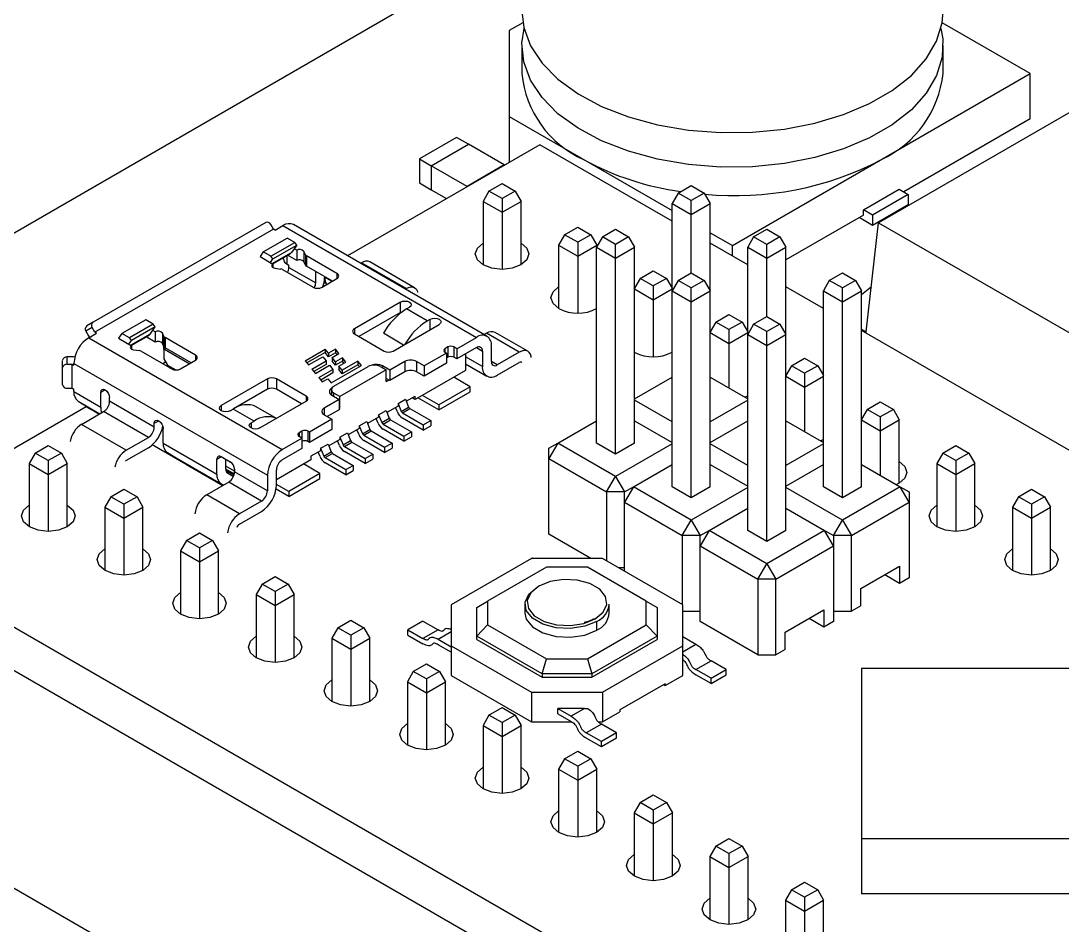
# Model space of a CAD drawing. Header units: millimetres. Extents: x -28 to 252, y 0 to 206.
# Drawn here: x 69.97 to 94.7, y 163.96 to 185.43 of the extents above; entities that cross this region are included whole.
import ezdxf

# ---------------------------------------------------------------- set-up
doc = ezdxf.new("R2010")
doc.units = ezdxf.units.MM

msp = doc.modelspace()

# ---------------------------------------------------------------- linework, layer by layer
at = {"color": 7, "linetype": 'Continuous', "lineweight": 25}
for p, q in [((81.869, 187.354), (58.457, 173.839)), ((81.891, 185.385), (81.566, 185.197)), ((93.94, 184.177), (91.847, 185.385)), ((81.566, 185.197), (81.566, 182.085)), ((81.869, 184.84), (81.869, 184.177)), ((97.523, 184.784), (90.339, 180.637)), ((91.869, 184.177), (91.869, 184.84)), ((86.869, 180.095), (93.94, 184.177)), ((93.94, 183.105), (93.94, 184.177)), ((81.566, 183.156), (85.435, 180.923)), ((93.94, 183.105), (90.935, 181.37)), ((80.318, 182.662), (79.434, 182.152)), ((80.6, 182.499), (80.318, 182.662)), ((82.295, 182.487), (77.729, 179.851)), ((79.717, 181.989), (80.6, 182.499)), ((79.717, 181.988), (80.6, 182.498)), ((80.6, 182.499), (80.6, 182.498)), ((81.448, 182.008), (80.6, 182.498)), ((85.435, 180.674), (82.295, 182.487)), ((79.434, 182.152), (79.717, 181.989)), ((79.434, 182.152), (79.434, 181.581)), ((81.449, 182.009), (80.565, 181.499)), ((81.459, 182.004), (81.449, 182.009)), ((81.582, 182.075), (81.566, 182.085)), ((79.717, 181.989), (79.717, 181.417)), ((79.717, 181.988), (79.717, 181.418)), ((80.565, 181.499), (79.717, 181.988)), ((79.434, 181.581), (79.717, 181.417)), ((81.086, 181.389), (81.397, 181.568)), ((81.397, 181.568), (81.708, 181.389)), ((85.576, 181.34), (85.887, 181.52)), ((85.887, 181.52), (86.198, 181.34)), ((79.717, 181.418), (80.08, 181.208)), ((79.717, 181.417), (79.717, 181.418)), ((80.565, 181.499), (80.565, 181.488)), ((80.565, 181.499), (80.575, 181.493)), ((81.086, 181.389), (80.945, 181.144)), ((81.397, 181.209), (81.086, 181.389)), ((81.708, 181.389), (81.397, 181.209)), ((81.708, 181.389), (81.85, 181.144)), ((85.576, 181.34), (85.435, 181.095)), ((85.887, 181.16), (85.576, 181.34)), ((86.198, 181.34), (85.887, 181.16)), ((86.198, 181.34), (86.34, 181.095)), ((89.98, 180.942), (90.829, 181.432)), ((91.041, 181.309), (90.192, 180.819)), ((90.829, 181.432), (91.041, 181.309)), ((91.041, 181.309), (91.041, 181.064)), ((80.945, 181.144), (81.397, 180.883)), ((80.945, 181.144), (80.945, 179.637)), ((81.397, 181.209), (81.397, 179.528)), ((81.397, 180.883), (81.85, 181.144)), ((81.85, 179.637), (81.85, 181.144)), ((85.435, 181.095), (85.887, 180.834)), ((85.435, 174.367), (85.435, 181.095)), ((85.887, 179.446), (85.887, 181.16)), ((85.887, 180.834), (86.34, 181.095)), ((86.34, 174.367), (86.34, 181.095)), ((91.041, 181.064), (90.192, 180.574)), ((89.98, 180.819), (88.136, 179.755)), ((89.98, 180.819), (89.98, 180.942)), ((90.192, 180.819), (89.98, 180.942)), ((90.192, 180.819), (90.192, 180.574)), ((75.784, 180.641), (71.683, 178.273)), ((75.968, 180.486), (75.905, 180.595)), ((76.009, 180.462), (76.193, 180.568)), ((76.193, 180.568), (80.789, 177.915)), ((81.039, 177.94), (76.443, 180.593)), ((82.882, 180.352), (83.193, 180.532)), ((83.193, 180.532), (83.504, 180.352)), ((90.192, 180.574), (89.874, 180.758)), ((90.046, 178.048), (90.339, 180.637)), ((90.339, 180.637), (96.02, 177.357)), ((75.968, 180.486), (71.726, 178.037)), ((76.009, 180.462), (75.968, 180.486)), ((82.882, 180.352), (82.741, 180.107)), ((83.193, 180.172), (82.882, 180.352)), ((83.504, 180.352), (83.193, 180.172)), ((83.504, 180.352), (83.646, 180.107)), ((83.78, 180.303), (83.639, 180.058)), ((83.78, 180.303), (84.091, 180.483)), ((84.091, 180.123), (83.78, 180.303)), ((84.091, 180.483), (84.402, 180.303)), ((84.402, 180.303), (84.091, 180.123)), ((84.402, 180.303), (84.544, 180.058)), ((86.34, 180.4), (86.869, 180.095)), ((87.372, 180.303), (87.231, 180.058)), ((87.372, 180.303), (87.683, 180.483)), ((87.683, 180.123), (87.372, 180.303)), ((87.683, 180.483), (87.995, 180.303)), ((87.995, 180.303), (87.683, 180.123)), ((87.995, 180.303), (88.136, 180.058)), ((75.727, 179.943), (76.293, 180.27)), ((75.907, 179.839), (76.473, 180.166)), ((75.956, 179.778), (76.522, 180.105)), ((76.473, 180.166), (76.293, 180.27)), ((76.522, 180.105), (76.399, 179.931)), ((76.522, 180.105), (76.473, 180.166)), ((82.741, 180.107), (83.193, 179.846)), ((82.741, 180.107), (82.741, 178.601)), ((83.193, 180.172), (83.193, 178.491)), ((83.193, 179.846), (83.646, 180.107)), ((83.639, 180.058), (84.091, 179.797)), ((83.639, 175.404), (83.639, 180.058)), ((83.646, 180.07), (83.646, 180.107)), ((84.091, 175.143), (84.091, 180.123)), ((84.091, 179.797), (84.544, 180.058)), ((84.544, 175.404), (84.544, 180.058)), ((87.231, 179.637), (86.34, 180.152)), ((86.869, 179.846), (86.869, 180.095)), ((87.231, 180.058), (87.683, 179.797)), ((87.231, 173.33), (87.231, 180.058)), ((87.683, 178.409), (87.683, 180.123)), ((87.683, 179.797), (88.136, 180.058)), ((88.136, 173.33), (88.136, 180.058)), ((75.727, 179.943), (75.65, 179.833)), ((75.65, 179.833), (75.956, 179.656)), ((75.907, 179.839), (75.727, 179.943)), ((75.956, 179.778), (75.907, 179.839)), ((75.94, 179.665), (76.399, 179.931)), ((75.95, 179.66), (76.366, 179.899)), ((76.206, 179.775), (76.206, 179.807)), ((76.293, 179.653), (76.293, 179.858)), ((76.522, 179.738), (76.303, 179.864)), ((76.522, 179.983), (76.46, 180.018)), ((76.522, 179.983), (76.522, 179.738)), ((76.727, 179.875), (76.689, 179.957)), ((76.689, 179.957), (76.689, 179.712)), ((76.727, 179.875), (76.727, 179.63)), ((77.476, 179.431), (76.753, 179.849)), ((76.753, 179.849), (76.753, 179.604)), ((75.895, 179.691), (75.956, 179.778)), ((75.956, 179.656), (75.956, 179.574)), ((76.001, 179.559), (76.142, 179.537)), ((76.293, 179.653), (76.334, 179.629)), ((76.334, 179.573), (76.334, 179.629)), ((76.334, 179.573), (76.971, 179.206)), ((76.727, 179.63), (76.689, 179.712)), ((77.37, 179.248), (76.753, 179.604)), ((78.037, 179.673), (78.06, 179.686)), ((79.12, 179.074), (78.06, 179.686)), ((79.32, 179.094), (78.26, 179.706)), ((76.187, 179.523), (76.911, 179.105)), ((76.971, 179.206), (76.971, 179.478)), ((77.123, 179.105), (77.476, 179.309)), ((77.183, 179.356), (77.183, 179.328)), ((77.36, 179.242), (77.183, 179.344)), ((77.476, 179.431), (77.476, 179.309)), ((84.678, 179.315), (84.544, 179.082)), ((84.678, 179.315), (84.989, 179.495)), ((84.989, 179.136), (84.678, 179.315)), ((84.989, 179.495), (85.3, 179.315)), ((85.3, 179.315), (84.989, 179.136)), ((85.3, 179.315), (85.435, 179.082)), ((85.576, 179.266), (85.887, 179.446)), ((85.887, 179.446), (86.198, 179.266)), ((89.168, 179.266), (89.479, 179.446)), ((89.479, 179.446), (89.791, 179.266)), ((77.172, 179.223), (77.211, 179.201)), ((79.097, 179.061), (79.12, 179.074)), ((84.544, 179.066), (84.989, 178.809)), ((84.989, 179.136), (84.989, 177.454)), ((84.989, 178.809), (85.435, 179.066)), ((85.576, 179.266), (85.435, 179.021)), ((85.887, 179.087), (85.576, 179.266)), ((86.198, 179.266), (85.887, 179.087)), ((85.887, 174.106), (85.887, 179.087)), ((86.198, 179.266), (86.34, 179.021)), ((89.027, 178.601), (88.136, 179.115)), ((89.168, 179.266), (89.027, 179.021)), ((89.479, 179.087), (89.168, 179.266)), ((89.791, 179.266), (89.479, 179.087)), ((89.479, 174.106), (89.479, 179.087)), ((89.791, 179.266), (89.932, 179.021)), ((90.167, 179.118), (89.932, 178.924)), ((85.435, 179.021), (85.887, 178.76)), ((85.887, 178.76), (86.34, 179.021)), ((89.027, 179.021), (89.479, 178.76)), ((89.027, 174.367), (89.027, 179.021)), ((89.479, 178.76), (89.932, 179.021)), ((89.932, 174.367), (89.932, 179.021)), ((78.986, 178.752), (77.89, 178.119)), ((78.986, 178.507), (78.986, 178.752)), ((79.127, 178.588), (79.198, 178.629)), ((79.622, 178.303), (79.127, 178.588)), ((72.934, 178.331), (72.369, 178.004)), ((73.114, 178.227), (72.934, 178.331)), ((78.986, 178.507), (77.996, 177.935)), ((79.028, 178.524), (78.986, 178.507)), ((79.622, 178.303), (79.693, 178.344)), ((79.693, 178.099), (79.693, 178.344)), ((86.474, 178.278), (86.785, 178.458)), ((86.785, 178.458), (87.097, 178.278)), ((87.372, 178.229), (87.683, 178.409)), ((87.683, 178.409), (87.995, 178.229)), ((71.662, 178.146), (71.512, 178.059)), ((71.512, 178.059), (71.576, 177.95)), ((71.683, 178.273), (71.533, 178.187)), ((71.726, 178.037), (71.662, 178.146)), ((73.114, 178.227), (72.548, 177.9)), ((73.163, 178.166), (72.597, 177.839)), ((73.041, 177.992), (73.163, 178.166)), ((73.163, 178.044), (73.102, 178.079)), ((73.163, 178.166), (73.114, 178.227)), ((77.89, 178.119), (77.89, 177.997)), ((78.809, 177.588), (79.905, 178.221)), ((86.474, 178.278), (86.34, 178.046)), ((86.785, 178.099), (86.474, 178.278)), ((87.097, 178.278), (86.785, 178.099)), ((86.785, 178.099), (86.785, 176.714)), ((87.097, 178.278), (87.231, 178.046)), ((87.372, 178.229), (87.231, 177.984)), ((87.683, 178.05), (87.372, 178.229)), ((87.995, 178.229), (87.683, 178.05)), ((87.995, 178.229), (88.136, 177.984)), ((89.932, 178.113), (90.046, 178.048)), ((120.012, 160.713), (89.932, 178.078)), ((71.583, 177.907), (71.766, 178.013)), ((71.583, 177.907), (76.179, 175.253)), ((71.766, 178.013), (71.726, 178.037)), ((72.369, 178.004), (72.291, 177.894)), ((72.291, 177.894), (72.597, 177.717)), ((72.548, 177.9), (72.369, 178.004)), ((72.536, 177.752), (72.597, 177.839)), ((72.597, 177.839), (72.548, 177.9)), ((73.041, 177.992), (72.581, 177.726)), ((72.591, 177.721), (73.007, 177.96)), ((73.163, 177.799), (72.945, 177.925)), ((73.163, 178.044), (73.163, 177.799)), ((73.368, 177.936), (73.33, 178.018)), ((73.33, 178.018), (73.33, 177.773)), ((73.368, 177.936), (73.368, 177.691)), ((74.118, 177.492), (73.394, 177.91)), ((73.394, 177.91), (73.394, 177.665)), ((77.89, 177.997), (78.597, 177.588)), ((79.06, 177.733), (78.579, 178.011)), ((80.322, 177.646), (80.789, 177.915)), ((81.03, 178.013), (80.971, 177.979)), ((81.807, 177.564), (81.03, 178.013)), ((82.007, 177.584), (81.23, 178.033)), ((86.34, 178.029), (86.785, 177.772)), ((86.785, 177.772), (87.231, 178.029)), ((87.231, 177.984), (87.683, 177.723)), ((87.683, 173.069), (87.683, 178.05)), ((87.683, 177.723), (88.136, 177.984)), ((90.046, 178.012), (90.046, 178.048)), ((72.597, 177.717), (72.597, 177.635)), ((72.642, 177.62), (72.784, 177.599)), ((72.828, 177.584), (73.552, 177.166)), ((73.368, 177.691), (73.33, 177.773)), ((73.365, 177.631), (73.365, 177.405)), ((73.969, 177.284), (73.379, 177.625)), ((74.011, 177.309), (73.394, 177.665)), ((76.719, 177.361), (77.196, 177.637)), ((77.277, 177.536), (77.196, 177.637)), ((77.196, 177.637), (77.196, 177.555)), ((77.442, 177.631), (77.277, 177.536)), ((77.523, 177.53), (77.442, 177.631)), ((77.442, 177.631), (77.442, 177.549)), ((80.11, 177.686), (80.04, 177.646)), ((80.04, 177.646), (80.04, 177.564)), ((80.04, 177.564), (80.075, 177.543)), ((80.11, 177.686), (80.11, 177.441)), ((80.322, 177.646), (80.252, 177.686)), ((80.252, 177.686), (80.252, 177.441)), ((80.789, 177.67), (80.322, 177.401)), ((80.322, 177.646), (80.322, 177.401)), ((80.789, 177.67), (80.931, 177.588)), ((80.931, 177.588), (80.931, 177.221)), ((81.143, 177.343), (81.143, 177.711)), ((81.807, 177.564), (81.284, 177.262)), ((70.962, 176.787), (70.962, 177.369)), ((71.062, 177.45), (71.062, 177.277)), ((71.188, 177.45), (71.062, 177.45)), ((73.408, 177.329), (73.339, 177.289)), ((73.365, 177.405), (73.449, 177.258)), ((73.764, 177.166), (74.118, 177.37)), ((74.118, 177.492), (74.118, 177.37)), ((76.719, 177.361), (76.8, 177.26)), ((77.196, 177.555), (76.764, 177.306)), ((76.8, 177.26), (77.138, 177.455)), ((76.882, 177.159), (77.219, 177.354)), ((77.138, 177.455), (77.219, 177.354)), ((77.277, 177.454), (77.196, 177.555)), ((77.219, 177.354), (77.219, 177.273)), ((77.442, 177.549), (77.277, 177.454)), ((77.277, 177.536), (77.277, 177.454)), ((77.359, 177.435), (77.523, 177.53)), ((77.44, 177.334), (77.359, 177.435)), ((77.359, 177.435), (77.359, 177.353)), ((77.44, 177.252), (77.359, 177.353)), ((77.605, 177.429), (77.44, 177.334)), ((77.605, 177.347), (77.44, 177.252)), ((77.44, 177.334), (77.44, 177.252)), ((77.478, 177.504), (77.442, 177.549)), ((77.523, 177.234), (77.686, 177.328)), ((77.974, 177.347), (77.603, 177.133)), ((77.686, 177.328), (77.605, 177.429)), ((77.605, 177.429), (77.605, 177.347)), ((77.641, 177.302), (77.605, 177.347)), ((78.056, 177.246), (77.974, 177.347)), ((77.974, 177.347), (77.974, 177.265)), ((79.085, 177.339), (78.731, 177.135)), ((79.085, 177.339), (79.085, 177.094)), ((79.545, 177.237), (79.368, 177.339)), ((79.368, 177.339), (79.368, 177.094)), ((80.075, 177.543), (79.545, 177.237)), ((80.075, 177.543), (80.075, 177.299)), ((80.11, 177.441), (80.075, 177.421)), ((80.322, 177.401), (80.252, 177.441)), ((80.527, 177.519), (80.527, 177.127)), ((80.931, 177.221), (80.527, 177.454)), ((81.284, 177.262), (81.143, 177.343)), ((81.284, 177.017), (81.807, 177.319)), ((88.27, 177.241), (88.581, 177.421)), ((88.581, 177.421), (88.893, 177.241)), ((71.062, 177.277), (71.188, 177.277)), ((71.188, 176.706), (71.188, 177.277)), ((71.188, 177.277), (71.229, 177.254)), ((71.229, 177.294), (75.825, 174.641)), ((71.229, 177.254), (71.229, 177.294)), ((73.452, 177.253), (73.426, 177.238)), ((73.449, 177.258), (73.652, 177.141)), ((76.882, 177.159), (76.963, 177.059)), ((77.219, 177.273), (76.927, 177.104)), ((76.963, 177.059), (77.301, 177.254)), ((77.045, 176.958), (77.382, 177.153)), ((77.382, 177.071), (77.09, 176.902)), ((77.301, 177.254), (77.382, 177.153)), ((77.338, 176.831), (78.056, 177.246)), ((77.382, 177.153), (77.382, 177.071)), ((77.406, 176.754), (78.219, 177.223)), ((77.603, 177.133), (77.523, 177.234)), ((77.523, 177.234), (77.523, 177.152)), ((77.603, 177.051), (77.523, 177.152)), ((78.643, 177.141), (77.547, 176.509)), ((77.974, 177.265), (77.603, 177.051)), ((77.603, 177.133), (77.603, 177.051)), ((78.011, 177.22), (77.974, 177.265)), ((78.502, 177.223), (78.643, 177.141)), ((78.731, 177.135), (78.555, 177.237)), ((78.555, 177.237), (78.555, 177.192)), ((78.643, 176.864), (78.643, 177.141)), ((78.731, 177.135), (78.731, 176.89)), ((79.085, 177.094), (78.731, 176.89)), ((80.527, 177.127), (79.332, 176.437)), ((79.545, 176.992), (79.368, 177.094)), ((80.075, 177.299), (79.545, 176.992)), ((79.545, 177.237), (79.545, 176.992)), ((80.527, 177.284), (81.034, 176.992)), ((88.27, 177.241), (88.136, 177.009)), ((88.581, 177.062), (88.27, 177.241)), ((88.893, 177.241), (88.581, 177.062)), ((88.893, 177.241), (89.027, 177.009)), ((75.825, 176.927), (74.729, 176.294)), ((75.825, 176.927), (75.825, 176.682)), ((76.744, 176.519), (76.037, 176.927)), ((76.037, 176.927), (76.037, 176.682)), ((77.045, 176.958), (77.126, 176.857)), ((77.126, 176.857), (77.257, 176.932)), ((77.257, 176.932), (77.338, 176.831)), ((78.731, 176.89), (78.643, 176.941)), ((78.643, 176.864), (78.71, 176.903)), ((80.637, 176.741), (80.248, 176.966)), ((84.544, 176.457), (85.435, 176.971)), ((86.34, 176.971), (87.231, 176.457)), ((88.136, 176.992), (88.581, 176.735)), ((88.581, 177.062), (88.581, 175.677)), ((88.581, 176.735), (89.027, 176.992)), ((71.062, 176.706), (71.188, 176.706)), ((71.188, 176.706), (71.229, 176.682)), ((71.229, 176.626), (71.229, 176.682)), ((71.229, 176.626), (71.865, 176.258)), ((71.972, 176.67), (71.865, 176.609)), ((71.865, 176.258), (71.865, 176.609)), ((75.825, 176.682), (75.019, 176.217)), ((76.638, 176.335), (76.037, 176.682)), ((77.347, 176.672), (77.347, 176.547)), ((77.358, 176.71), (77.353, 176.707)), ((77.353, 176.707), (77.353, 176.699)), ((77.547, 176.509), (77.406, 176.59)), ((77.406, 176.513), (77.406, 176.59)), ((80.637, 176.741), (79.895, 176.313)), ((79.895, 176.19), (80.637, 176.619)), ((80.637, 176.619), (80.637, 176.741)), ((71.329, 176.399), (71.782, 176.121)), ((71.329, 176.399), (71.847, 176.1)), ((72.078, 176.396), (72.078, 176.486)), ((73.138, 175.784), (72.078, 176.396)), ((75.648, 175.764), (76.744, 176.396)), ((76.744, 176.519), (76.744, 176.396)), ((77.529, 176.441), (77.176, 176.237)), ((77.353, 176.543), (77.529, 176.441)), ((77.529, 176.441), (77.529, 176.196)), ((77.547, 176.231), (77.547, 176.509)), ((78.926, 176.342), (79.103, 176.444)), ((78.926, 176.342), (78.926, 176.284)), ((78.926, 176.342), (79.002, 176.157)), ((79.103, 176.444), (79.179, 176.259)), ((79.122, 176.397), (79.332, 176.519)), ((79.332, 176.437), (79.262, 176.478)), ((79.332, 176.437), (79.332, 176.519)), ((79.895, 176.19), (79.4, 176.476)), ((79.895, 176.313), (79.506, 176.537)), ((85.435, 175.91), (84.544, 176.424)), ((87.231, 176.424), (86.34, 175.91)), ((87.231, 176.523), (87.17, 176.492)), ((90.066, 176.205), (90.377, 176.384)), ((90.377, 176.384), (90.689, 176.205)), ((71.519, 176.266), (66.131, 173.155)), ((71.413, 175.849), (71.936, 176.151)), ((71.827, 176.088), (71.519, 176.266)), ((71.782, 176.121), (71.833, 176.092)), ((72.997, 175.539), (71.936, 176.151)), ((74.729, 176.294), (74.729, 176.172)), ((74.941, 176.172), (75.012, 176.213)), ((75.507, 175.927), (75.012, 176.213)), ((76.041, 175.991), (75.561, 176.268)), ((77.176, 176.237), (77.176, 176.074)), ((77.529, 176.196), (77.247, 176.033)), ((77.547, 176.231), (77.529, 176.241)), ((77.529, 176.221), (77.547, 176.231)), ((78.466, 176.076), (78.643, 176.178)), ((78.466, 176.076), (78.466, 176.019)), ((78.466, 176.076), (78.542, 175.892)), ((78.643, 176.178), (78.719, 175.994)), ((78.926, 176.284), (78.662, 176.132)), ((78.912, 176.144), (78.868, 176.251)), ((79.002, 176.157), (79.179, 176.259)), ((79.032, 176.121), (79.209, 176.223)), ((79.032, 176.121), (79.527, 175.835)), ((79.209, 176.223), (79.704, 175.937)), ((79.895, 176.313), (79.895, 176.19)), ((90.066, 176.205), (89.932, 175.972)), ((90.377, 176.025), (90.066, 176.205)), ((90.689, 176.205), (90.377, 176.025)), ((90.689, 176.205), (90.83, 175.96)), ((72.474, 175.237), (71.413, 175.849)), ((73.138, 175.874), (73.244, 175.935)), ((73.138, 175.784), (73.138, 175.874)), ((75.436, 175.886), (75.507, 175.927)), ((75.436, 175.886), (75.436, 175.764)), ((77.353, 175.972), (76.822, 175.666)), ((77.176, 176.074), (77.353, 175.972)), ((77.353, 175.972), (77.353, 175.727)), ((78.007, 175.811), (78.183, 175.913)), ((78.183, 175.913), (78.26, 175.729)), ((78.466, 176.019), (78.203, 175.867)), ((78.452, 175.879), (78.409, 175.985)), ((78.542, 175.892), (78.719, 175.994)), ((78.572, 175.855), (78.749, 175.957)), ((78.572, 175.855), (79.067, 175.57)), ((78.749, 175.957), (79.244, 175.672)), ((79.527, 175.712), (79.032, 175.998)), ((79.527, 175.835), (79.704, 175.937)), ((79.527, 175.835), (79.527, 175.712)), ((79.704, 175.937), (79.704, 175.815)), ((82.72, 175.404), (83.639, 175.934)), ((84.544, 175.934), (85.435, 175.42)), ((86.34, 175.42), (87.231, 175.934)), ((88.136, 175.934), (89.027, 175.42)), ((89.932, 175.956), (90.377, 175.698)), ((90.377, 176.025), (90.377, 174.64)), ((90.377, 175.698), (90.83, 175.96)), ((90.83, 174.453), (90.83, 175.96)), ((73.35, 175.401), (73.35, 175.751)), ((76.645, 175.686), (76.575, 175.645)), ((76.575, 175.645), (76.575, 175.564)), ((76.645, 175.686), (76.645, 175.278)), ((76.822, 175.666), (76.787, 175.686)), ((76.787, 175.686), (76.787, 175.441)), ((77.353, 175.727), (76.822, 175.421)), ((76.822, 175.666), (76.822, 175.421)), ((77.547, 175.546), (77.724, 175.648)), ((77.724, 175.648), (77.8, 175.463)), ((78.007, 175.753), (77.743, 175.601)), ((77.993, 175.614), (77.949, 175.72)), ((78.007, 175.811), (78.007, 175.753)), ((78.007, 175.811), (78.083, 175.627)), ((78.083, 175.627), (78.26, 175.729)), ((78.113, 175.59), (78.29, 175.692)), ((78.113, 175.59), (78.608, 175.304)), ((78.29, 175.692), (78.784, 175.406)), ((79.067, 175.447), (78.572, 175.733)), ((79.067, 175.57), (79.244, 175.672)), ((79.244, 175.672), (79.244, 175.549)), ((79.527, 175.712), (79.704, 175.815)), ((70.31, 175.168), (70.621, 175.347)), ((70.621, 175.347), (70.932, 175.168)), ((72.474, 175.237), (72.997, 175.539)), ((74.761, 174.394), (73.088, 175.36)), ((73.35, 175.401), (74.623, 174.666)), ((76.179, 175.253), (76.645, 175.523)), ((76.645, 175.523), (76.575, 175.564)), ((76.822, 175.421), (76.787, 175.441)), ((77.087, 175.28), (77.264, 175.382)), ((77.264, 175.382), (77.34, 175.198)), ((77.547, 175.488), (77.283, 175.336)), ((77.533, 175.348), (77.489, 175.455)), ((77.547, 175.546), (77.547, 175.488)), ((77.547, 175.546), (77.623, 175.361)), ((77.623, 175.361), (77.8, 175.463)), ((77.653, 175.325), (77.83, 175.427)), ((77.83, 175.427), (78.325, 175.141)), ((78.608, 175.182), (78.113, 175.468)), ((78.608, 175.304), (78.784, 175.406)), ((78.784, 175.406), (78.784, 175.284)), ((79.067, 175.57), (79.067, 175.447)), ((79.067, 175.447), (79.244, 175.549)), ((82.72, 175.404), (82.507, 175.036)), ((82.507, 175.281), (82.72, 175.404)), ((84.091, 174.612), (82.72, 175.404)), ((84.091, 175.143), (83.639, 175.404)), ((84.544, 175.404), (84.091, 175.143)), ((85.435, 175.387), (84.091, 174.612)), ((87.231, 174.873), (86.34, 175.387)), ((89.027, 175.387), (88.136, 174.873)), ((89.027, 175.486), (88.966, 175.455)), ((91.862, 175.168), (92.174, 175.347)), ((92.174, 175.347), (92.485, 175.168)), ((70.31, 175.168), (70.168, 174.923)), ((70.621, 174.988), (70.31, 175.168)), ((70.932, 175.168), (70.621, 174.988)), ((70.932, 175.168), (71.073, 174.923)), ((72.997, 175.294), (72.474, 174.992)), ((73.45, 175.174), (74.723, 174.44)), ((73.903, 174.896), (73.45, 175.174)), ((76.645, 175.278), (76.179, 175.009)), ((77.087, 175.223), (76.858, 175.09)), ((76.858, 175.09), (76.858, 175.008)), ((77.074, 175.083), (77.03, 175.189)), ((77.087, 175.28), (77.087, 175.223)), ((77.087, 175.28), (77.164, 175.096)), ((77.164, 175.096), (77.34, 175.198)), ((77.193, 175.059), (77.37, 175.161)), ((77.37, 175.161), (77.865, 174.876)), ((77.653, 175.325), (78.148, 175.039)), ((78.148, 174.917), (77.653, 175.202)), ((78.148, 175.039), (78.325, 175.141)), ((78.325, 175.141), (78.325, 175.019)), ((78.608, 175.304), (78.608, 175.182)), ((78.608, 175.182), (78.784, 175.284)), ((82.507, 173.24), (82.507, 175.281)), ((91.862, 175.168), (91.721, 174.923)), ((92.174, 174.988), (91.862, 175.168)), ((92.485, 175.168), (92.174, 174.988)), ((92.485, 175.168), (92.626, 174.923)), ((70.168, 174.923), (70.621, 174.662)), ((70.168, 174.923), (70.168, 173.416)), ((70.621, 174.988), (70.621, 173.307)), ((70.621, 174.662), (71.073, 174.923)), ((71.073, 173.416), (71.073, 174.923)), ((73.903, 174.896), (74.767, 174.398)), ((74.729, 175.078), (74.623, 175.017)), ((74.623, 174.666), (74.623, 175.017)), ((74.941, 174.955), (74.729, 175.078)), ((74.835, 174.789), (74.835, 175.017)), ((75.047, 174.737), (74.835, 174.86)), ((76.858, 175.008), (76.037, 174.535)), ((77.073, 174.684), (76.684, 174.908)), ((77.193, 175.059), (77.688, 174.774)), ((77.688, 174.651), (77.193, 174.937)), ((77.688, 174.774), (77.865, 174.876)), ((77.865, 174.876), (77.865, 174.753)), ((78.148, 175.039), (78.148, 174.917)), ((78.148, 174.917), (78.325, 175.019)), ((82.507, 175.036), (83.879, 174.244)), ((84.516, 174.367), (85.435, 174.898)), ((86.34, 174.898), (87.231, 174.383)), ((88.136, 174.383), (89.027, 174.898)), ((89.932, 174.898), (90.851, 174.367)), ((91.721, 174.923), (92.174, 174.662)), ((91.721, 174.923), (91.721, 173.416)), ((92.174, 174.988), (92.174, 173.307)), ((92.174, 174.662), (92.626, 174.923)), ((92.626, 173.416), (92.626, 174.923)), ((75.04, 174.667), (74.835, 174.785)), ((74.839, 174.756), (75.033, 174.643)), ((75.033, 174.643), (74.839, 174.756)), ((74.875, 174.698), (75.02, 174.609)), ((75.047, 174.772), (75.047, 174.723)), ((75.825, 174.274), (75.047, 174.723)), ((75.825, 174.641), (75.825, 174.274)), ((76.037, 174.396), (76.037, 174.764)), ((77.073, 174.684), (76.331, 174.255)), ((77.073, 174.561), (77.073, 174.684)), ((77.688, 174.774), (77.688, 174.651)), ((77.688, 174.651), (77.865, 174.753)), ((83.879, 174.244), (84.091, 174.612)), ((84.091, 174.612), (84.303, 174.244)), ((74.906, 174.478), (74.383, 174.176)), ((74.78, 174.405), (74.723, 174.44)), ((75.684, 174.029), (74.906, 174.478)), ((76.331, 174.255), (76.037, 174.425)), ((76.331, 174.133), (77.073, 174.561)), ((84.516, 174.367), (84.303, 174)), ((84.303, 174.244), (84.516, 174.367)), ((85.887, 173.575), (84.516, 174.367)), ((85.887, 174.106), (85.435, 174.367)), ((86.34, 174.367), (85.887, 174.106)), ((87.231, 174.351), (85.887, 173.575)), ((89.479, 173.575), (88.136, 174.351)), ((89.479, 174.106), (89.027, 174.367)), ((90.851, 174.367), (89.479, 173.575)), ((89.932, 174.367), (89.479, 174.106)), ((91.063, 174), (90.851, 174.367)), ((90.851, 174.367), (91.063, 174.244)), ((72.106, 174.131), (71.964, 173.886)), ((72.106, 174.131), (72.417, 174.311)), ((72.417, 173.951), (72.106, 174.131)), ((72.417, 174.311), (72.728, 174.131)), ((72.728, 174.131), (72.417, 173.951)), ((72.728, 174.131), (72.87, 173.886)), ((75.161, 173.727), (74.383, 174.176)), ((76.331, 174.133), (76.03, 174.307)), ((76.331, 174.255), (76.331, 174.133)), ((84.303, 174.244), (83.879, 174.244)), ((83.879, 174.244), (83.879, 172.611)), ((84.303, 172.366), (84.303, 174.244)), ((91.063, 174.244), (91.063, 172.203)), ((93.658, 174.131), (93.517, 173.886)), ((93.658, 174.131), (93.97, 174.311)), ((93.97, 173.951), (93.658, 174.131)), ((93.97, 174.311), (94.281, 174.131)), ((94.281, 174.131), (93.97, 173.951)), ((94.281, 174.131), (94.422, 173.886)), ((71.964, 173.886), (72.417, 173.625)), ((71.964, 173.886), (71.964, 172.38)), ((72.417, 173.951), (72.417, 172.27)), ((72.417, 173.625), (72.87, 173.886)), ((72.87, 172.38), (72.87, 173.886)), ((75.684, 174.029), (75.161, 173.727)), ((84.303, 174), (85.675, 173.208)), ((86.312, 173.33), (87.231, 173.861)), ((88.136, 173.861), (89.055, 173.33)), ((89.692, 173.208), (91.063, 174)), ((93.517, 173.886), (93.97, 173.625)), ((93.517, 173.886), (93.517, 172.38)), ((93.97, 173.951), (93.97, 172.27)), ((93.97, 173.625), (94.422, 173.886)), ((94.422, 172.38), (94.422, 173.886)), ((75.161, 173.482), (75.684, 173.784)), ((85.675, 173.208), (85.887, 173.575)), ((85.887, 173.575), (86.099, 173.208)), ((89.267, 173.208), (89.479, 173.575)), ((89.479, 173.575), (89.692, 173.208)), ((66.131, 173.155), (103.848, 151.381)), ((73.902, 173.094), (74.213, 173.274)), ((74.213, 173.274), (74.524, 173.094)), ((83.502, 172.666), (82.507, 173.24)), ((86.099, 173.208), (85.675, 173.208)), ((85.675, 173.208), (85.675, 171.574)), ((86.312, 173.33), (86.099, 172.963)), ((86.099, 173.208), (86.312, 173.33)), ((86.099, 171.166), (86.099, 173.208)), ((87.683, 172.538), (86.312, 173.33)), ((87.683, 173.069), (87.231, 173.33)), ((89.055, 173.33), (87.683, 172.538)), ((88.136, 173.33), (87.683, 173.069)), ((89.267, 172.963), (89.055, 173.33)), ((89.055, 173.33), (89.267, 173.208)), ((89.267, 173.208), (89.267, 171.166)), ((89.692, 173.208), (89.267, 173.208)), ((89.692, 171.411), (89.692, 173.208)), ((73.902, 173.094), (73.76, 172.849)), ((74.213, 172.915), (73.902, 173.094)), ((74.524, 173.094), (74.213, 172.915)), ((74.213, 172.915), (74.213, 171.233)), ((74.524, 173.094), (74.666, 172.849)), ((86.099, 172.963), (87.471, 172.171)), ((87.896, 172.171), (89.267, 172.963)), ((73.76, 172.849), (74.213, 172.588)), ((73.76, 172.849), (73.76, 171.343)), ((74.213, 172.588), (74.666, 172.849)), ((74.666, 171.343), (74.666, 172.849)), ((82.095, 172.666), (80.191, 171.567)), ((83.783, 172.666), (82.095, 172.666)), ((82.096, 172.666), (82.122, 172.681)), ((82.122, 172.681), (82.148, 172.666)), ((85.687, 171.567), (83.783, 172.666)), ((82.452, 172.458), (81.054, 171.651)), ((83.425, 172.458), (82.452, 172.458)), ((84.823, 171.651), (83.425, 172.458)), ((84.161, 172.448), (84.303, 172.448)), ((87.471, 172.171), (87.683, 172.538)), ((87.683, 172.538), (87.896, 172.171)), ((89.918, 171.95), (90.837, 172.481)), ((90.837, 172.481), (90.837, 172.073)), ((103.848, 150.344), (66.131, 172.118)), ((75.698, 172.057), (76.009, 172.237)), ((76.009, 172.237), (76.32, 172.057)), ((87.896, 172.171), (87.471, 172.171)), ((87.471, 172.171), (87.471, 170.374)), ((87.896, 170.374), (87.896, 172.171)), ((90.837, 172.073), (90.484, 172.277)), ((91.063, 172.203), (90.837, 172.073)), ((75.698, 172.057), (75.557, 171.812)), ((76.009, 171.878), (75.698, 172.057)), ((76.32, 172.057), (76.009, 171.878)), ((76.009, 171.878), (76.009, 170.196)), ((76.32, 172.057), (76.462, 171.812)), ((89.918, 171.542), (89.918, 171.95)), ((75.557, 171.812), (76.009, 171.551)), ((75.557, 171.812), (75.557, 170.306)), ((76.009, 171.551), (76.462, 171.812)), ((76.462, 170.306), (76.462, 171.812)), ((80.8, 171.504), (81.054, 171.651)), ((81.054, 171.651), (81.054, 171.089)), ((84.823, 171.089), (84.823, 171.651)), ((84.823, 171.651), (85.077, 171.504)), ((58.457, 171.39), (103.712, 145.265)), ((80.191, 171.567), (80.191, 169.887)), ((80.8, 170.738), (80.8, 171.504)), ((81.939, 171.578), (81.939, 171.37)), ((83.939, 171.37), (83.939, 171.578)), ((85.077, 171.504), (85.077, 170.738)), ((85.687, 169.887), (85.687, 171.567)), ((85.687, 171.411), (86.099, 171.411)), ((88.122, 170.913), (89.041, 171.444)), ((89.041, 171.444), (89.041, 171.036)), ((89.267, 171.411), (89.692, 171.411)), ((89.918, 171.542), (89.692, 171.411)), ((77.494, 171.02), (77.805, 171.2)), ((77.805, 171.2), (78.116, 171.02)), ((79.518, 171.178), (79.159, 170.97)), ((79.518, 171.178), (79.877, 170.97)), ((83.646, 170.962), (83.646, 171.169)), ((87.471, 170.374), (86.099, 171.166)), ((89.041, 171.036), (88.687, 171.24)), ((89.267, 171.166), (89.041, 171.036)), ((77.494, 171.02), (77.353, 170.775)), ((77.805, 170.841), (77.494, 171.02)), ((78.116, 171.02), (77.805, 170.841)), ((78.116, 171.02), (78.258, 170.775)), ((79.159, 170.846), (79.159, 170.97)), ((79.159, 170.97), (79.518, 170.763)), ((79.877, 170.97), (79.518, 170.763)), ((80.191, 170.924), (79.876, 170.743)), ((80.8, 170.821), (81.054, 171.089)), ((81.054, 171.089), (82.452, 170.282)), ((83.425, 170.282), (84.823, 171.089)), ((84.823, 171.089), (85.077, 170.821)), ((88.122, 170.505), (88.122, 170.913)), ((77.353, 170.775), (77.805, 170.514)), ((77.353, 170.775), (77.353, 169.269)), ((77.805, 170.841), (77.805, 169.16)), ((77.805, 170.514), (78.258, 170.775)), ((78.258, 169.269), (78.258, 170.775)), ((79.159, 170.846), (79.518, 170.638)), ((80.191, 170.561), (79.876, 170.743)), ((82.347, 169.928), (80.8, 170.821)), ((80.8, 170.738), (82.347, 169.845)), ((85.077, 170.821), (83.53, 169.928)), ((83.53, 169.845), (85.077, 170.738)), ((85.687, 170.81), (86.001, 170.629)), ((80.191, 170.437), (79.876, 170.618)), ((80.191, 170.592), (82.095, 169.493)), ((83.783, 169.493), (85.687, 170.592)), ((85.687, 170.447), (86.001, 170.629)), ((88.122, 170.505), (87.896, 170.374)), ((79.29, 169.984), (79.601, 170.163)), ((79.601, 170.163), (79.912, 169.984)), ((82.347, 169.928), (82.452, 170.282)), ((82.452, 170.282), (83.425, 170.282)), ((83.425, 170.282), (83.53, 169.928)), ((86, 170.028), (86.359, 170.235)), ((86.719, 170.028), (86.359, 170.235)), ((87.471, 170.374), (87.896, 170.374)), ((79.29, 169.984), (79.149, 169.739)), ((79.601, 169.804), (79.29, 169.984)), ((79.912, 169.984), (79.601, 169.804)), ((79.912, 169.984), (80.054, 169.739)), ((83.53, 169.928), (82.347, 169.928)), ((82.347, 169.928), (82.347, 169.845)), ((83.53, 169.928), (83.53, 169.845)), ((86.359, 169.82), (86, 170.028)), ((86.359, 169.696), (86, 169.903)), ((86.359, 169.82), (86.719, 170.028)), ((86.359, 169.696), (86.719, 169.903)), ((86.719, 169.903), (86.719, 170.028)), ((89.931, 170.054), (89.931, 164.706)), ((96.931, 170.054), (89.931, 170.054)), ((79.149, 169.739), (79.601, 169.477)), ((79.149, 169.739), (79.149, 168.232)), ((79.601, 169.804), (79.601, 168.123)), ((79.601, 169.477), (80.054, 169.739)), ((80.054, 168.232), (80.054, 169.739)), ((80.191, 169.887), (82.095, 168.788)), ((82.347, 169.845), (83.53, 169.845)), ((85.274, 169.69), (84.196, 169.068)), ((85.238, 169.67), (85.274, 169.649)), ((85.274, 169.649), (85.687, 169.887)), ((85.274, 169.69), (85.274, 169.649)), ((86.359, 169.696), (86.359, 169.82)), ((82.095, 169.493), (83.783, 169.493)), ((82.095, 169.493), (82.095, 168.788)), ((83.783, 169.493), (83.783, 168.788)), ((81.086, 168.947), (80.945, 168.702)), ((81.086, 168.947), (81.397, 169.126)), ((81.397, 168.767), (81.086, 168.947)), ((81.397, 169.126), (81.708, 168.947)), ((81.708, 168.947), (81.397, 168.767)), ((81.708, 168.947), (81.85, 168.702)), ((83.352, 169.099), (82.723, 169.099)), ((82.723, 168.975), (82.723, 169.099)), ((82.723, 169.099), (83.038, 168.918)), ((82.723, 168.975), (83.038, 168.793)), ((83.352, 169.099), (83.038, 168.918)), ((83.783, 168.788), (84.196, 169.027)), ((84.196, 169.068), (84.196, 169.027)), ((80.945, 168.702), (81.397, 168.441)), ((80.945, 168.702), (80.945, 167.195)), ((81.397, 168.767), (81.397, 167.086)), ((81.397, 168.441), (81.85, 168.702)), ((81.85, 167.195), (81.85, 168.702)), ((82.095, 168.788), (83.045, 168.788)), ((83.755, 168.732), (83.396, 168.524)), ((83.678, 168.788), (83.783, 168.788)), ((84.114, 168.524), (83.755, 168.732)), ((83.755, 168.317), (83.396, 168.524)), ((84.114, 168.524), (83.755, 168.317)), ((84.114, 168.4), (84.114, 168.524)), ((83.755, 168.193), (83.396, 168.4)), ((84.114, 168.4), (83.755, 168.193)), ((83.755, 168.193), (83.755, 168.317)), ((82.882, 167.91), (83.193, 168.09)), ((83.193, 168.09), (83.504, 167.91)), ((82.882, 167.91), (82.741, 167.665)), ((83.193, 167.73), (82.882, 167.91)), ((83.504, 167.91), (83.193, 167.73)), ((83.193, 167.73), (83.193, 166.049)), ((83.504, 167.91), (83.646, 167.665)), ((82.741, 167.665), (83.193, 167.404)), ((82.741, 167.665), (82.741, 166.158)), ((83.193, 167.404), (83.646, 167.665)), ((83.646, 166.158), (83.646, 167.665)), ((84.678, 166.873), (84.989, 167.053)), ((84.989, 167.053), (85.3, 166.873)), ((84.678, 166.873), (84.537, 166.628)), ((84.989, 166.693), (84.678, 166.873)), ((85.3, 166.873), (84.989, 166.693)), ((84.989, 166.693), (84.989, 165.012)), ((85.3, 166.873), (85.442, 166.628)), ((84.537, 166.628), (84.989, 166.367)), ((84.537, 166.628), (84.537, 165.122)), ((84.989, 166.367), (85.442, 166.628)), ((85.442, 165.122), (85.442, 166.628)), ((86.474, 165.836), (86.785, 166.016)), ((86.785, 166.016), (87.097, 165.836)), ((89.931, 166.013), (96.663, 166.013)), ((86.474, 165.836), (86.333, 165.591)), ((86.785, 165.657), (86.474, 165.836)), ((87.097, 165.836), (86.785, 165.657)), ((87.097, 165.836), (87.238, 165.591)), ((86.333, 165.591), (86.785, 165.33)), ((86.333, 165.591), (86.333, 164.085)), ((86.785, 165.657), (86.785, 163.975)), ((86.785, 165.33), (87.238, 165.591)), ((87.238, 164.085), (87.238, 165.591)), ((88.27, 164.799), (88.581, 164.979)), ((88.581, 164.979), (88.893, 164.799)), ((88.27, 164.799), (88.129, 164.554)), ((88.581, 164.62), (88.27, 164.799)), ((88.893, 164.799), (88.581, 164.62)), ((88.893, 164.799), (89.034, 164.554)), ((95.317, 164.706), (89.931, 164.706)), ((88.129, 164.554), (88.581, 164.293)), ((88.129, 164.554), (88.129, 163.048)), ((88.581, 164.62), (88.581, 162.939)), ((88.581, 164.293), (89.034, 164.554)), ((89.034, 163.048), (89.034, 164.554))]:
    msp.add_line(p, q, dxfattribs=at)
at = {"color": 7, "linetype": 'Continuous', "lineweight": 25, "flags": 128}
for points in [[(81.869, 185.657), (81.914, 185.271), (82.074, 184.839), (82.346, 184.426), (82.725, 184.042), (83.201, 183.696), (83.762, 183.395), (84.397, 183.148), (85.089, 182.96), (85.823, 182.834), (86.582, 182.775), (87.347, 182.784), (88.101, 182.86), (88.826, 183.001), (89.506, 183.205), (90.123, 183.466), (90.665, 183.778), (91.117, 184.135), (91.47, 184.527), (91.715, 184.946), (91.846, 185.381), (91.869, 185.657)], [(91.819, 185.249), (91.861, 185.006), (91.846, 184.564), (91.715, 184.129), (91.47, 183.71), (91.117, 183.318), (90.665, 182.962), (90.123, 182.649), (89.506, 182.388), (88.826, 182.184), (88.101, 182.043), (87.347, 181.967), (86.582, 181.959), (85.823, 182.018), (85.089, 182.143), (84.397, 182.332), (83.762, 182.579), (83.201, 182.879), (82.725, 183.225), (82.346, 183.609), (82.074, 184.022), (81.914, 184.455), (81.87, 184.896), (81.919, 185.249)], [(80.948, 179.635), (80.811, 179.754), (80.762, 179.895), (80.811, 180.035), (80.945, 180.152)], [(81.85, 180.152), (81.984, 180.035), (82.032, 179.895), (81.984, 179.754), (81.846, 179.635), (81.64, 179.556), (81.397, 179.528), (81.154, 179.556), (80.948, 179.635)], [(75.956, 179.656), (75.94, 179.644), (75.93, 179.63), (75.927, 179.615), (75.93, 179.6), (75.94, 179.586), (75.956, 179.574), (75.977, 179.565), (76.001, 179.559)], [(79.12, 179.074), (79.176, 179.1), (79.229, 179.112), (79.277, 179.11), (79.32, 179.094), (79.356, 179.065), (79.382, 179.023), (79.395, 178.984)], [(82.744, 178.599), (82.607, 178.717), (82.558, 178.858), (82.607, 178.998), (82.741, 179.115)], [(78.986, 178.752), (79.035, 178.771), (79.092, 178.777), (79.149, 178.771), (79.198, 178.752), (79.231, 178.724), (79.242, 178.691), (79.231, 178.657), (79.198, 178.629)], [(79.693, 178.344), (79.742, 178.362), (79.799, 178.369), (79.857, 178.362), (79.905, 178.344), (79.938, 178.315), (79.949, 178.282), (79.938, 178.249), (79.905, 178.221)], [(71.576, 177.95), (71.591, 177.925), (71.597, 177.915)], [(72.597, 177.717), (72.581, 177.705), (72.571, 177.691), (72.568, 177.676), (72.571, 177.661), (72.581, 177.647), (72.597, 177.635), (72.618, 177.626), (72.642, 177.62)], [(82.088, 177.436), (82.085, 177.461), (82.069, 177.513), (82.043, 177.554), (82.007, 177.584), (81.964, 177.599), (81.916, 177.601), (81.863, 177.589), (81.807, 177.564)], [(71.865, 176.609), (71.874, 176.651), (71.897, 176.677), (71.931, 176.684), (71.972, 176.67), (72.012, 176.637), (72.047, 176.591), (72.069, 176.538), (72.078, 176.486)], [(74.941, 176.172), (74.893, 176.153), (74.835, 176.147), (74.778, 176.153), (74.729, 176.172), (74.697, 176.2), (74.685, 176.233), (74.697, 176.266), (74.729, 176.294)], [(73.138, 175.874), (73.146, 175.916), (73.169, 175.942), (73.204, 175.949), (73.244, 175.935), (73.285, 175.902), (73.319, 175.856), (73.342, 175.803), (73.35, 175.751)], [(75.648, 175.764), (75.6, 175.745), (75.542, 175.738), (75.485, 175.745), (75.436, 175.764), (75.404, 175.792), (75.392, 175.825), (75.404, 175.858), (75.436, 175.886)], [(72.474, 174.992), (72.46, 174.982), (72.451, 174.975)], [(90.83, 174.968), (90.964, 174.851), (91.012, 174.71), (90.964, 174.57), (90.827, 174.451), (90.762, 174.419)], [(70.172, 173.414), (70.034, 173.533), (69.986, 173.674), (70.034, 173.814), (70.168, 173.931)], [(71.073, 173.931), (71.208, 173.814), (71.256, 173.674), (71.208, 173.533), (71.07, 173.414), (70.864, 173.335), (70.621, 173.307), (70.378, 173.335), (70.172, 173.414)], [(91.725, 173.414), (91.587, 173.533), (91.539, 173.674), (91.587, 173.814), (91.721, 173.931)], [(92.626, 173.931), (92.76, 173.814), (92.809, 173.674), (92.76, 173.533), (92.623, 173.414), (92.417, 173.335), (92.174, 173.307), (91.931, 173.335), (91.725, 173.414)], [(71.968, 172.377), (71.83, 172.496), (71.782, 172.637), (71.83, 172.777), (71.964, 172.894)], [(72.87, 172.894), (73.004, 172.777), (73.052, 172.637), (73.004, 172.496), (72.866, 172.377), (72.66, 172.298), (72.417, 172.27), (72.174, 172.298), (71.968, 172.377)], [(93.521, 172.377), (93.383, 172.496), (93.335, 172.637), (93.383, 172.777), (93.517, 172.894)], [(94.422, 172.894), (94.556, 172.777), (94.605, 172.637), (94.556, 172.496), (94.419, 172.377), (94.213, 172.298), (93.97, 172.27), (93.727, 172.298), (93.521, 172.377)], [(82.268, 172.006), (82.078, 171.851), (81.993, 171.667), (82.022, 171.477), (82.161, 171.305), (82.394, 171.17), (82.693, 171.09), (83.021, 171.073), (83.34, 171.122), (83.61, 171.232), (83.799, 171.387), (83.884, 171.571), (83.856, 171.761), (83.716, 171.933), (83.483, 172.068), (83.184, 172.148), (82.856, 172.165), (82.538, 172.116), (82.268, 172.006)], [(83.646, 171.169), (83.361, 171.054), (83.026, 171.002), (82.68, 171.02), (82.365, 171.105), (82.12, 171.246), (81.973, 171.428), (81.943, 171.628), (82.032, 171.821), (82.232, 171.986)], [(73.764, 171.341), (73.626, 171.46), (73.578, 171.6), (73.626, 171.74), (73.76, 171.857)], [(74.666, 171.857), (74.8, 171.74), (74.848, 171.6), (74.8, 171.46), (74.662, 171.341), (74.456, 171.261), (74.213, 171.233), (73.97, 171.261), (73.764, 171.341)], [(81.939, 171.37), (81.973, 171.221), (82.12, 171.039), (82.365, 170.897), (82.68, 170.812), (83.026, 170.795), (83.361, 170.847), (83.646, 170.962)], [(75.56, 170.304), (75.422, 170.423), (75.374, 170.563), (75.422, 170.703), (75.557, 170.82)], [(76.462, 170.82), (76.596, 170.703), (76.644, 170.563), (76.596, 170.423), (76.458, 170.304), (76.252, 170.224), (76.009, 170.196), (75.766, 170.224), (75.56, 170.304)], [(77.356, 169.267), (77.218, 169.386), (77.17, 169.526), (77.218, 169.666), (77.353, 169.783)], [(78.258, 169.783), (78.392, 169.666), (78.44, 169.526), (78.392, 169.386), (78.254, 169.267), (78.048, 169.187), (77.805, 169.16), (77.562, 169.187), (77.356, 169.267)], [(79.152, 168.23), (79.015, 168.349), (78.966, 168.489), (79.015, 168.63), (79.149, 168.746)], [(80.054, 168.746), (80.188, 168.63), (80.236, 168.489), (80.188, 168.349), (80.05, 168.23), (79.844, 168.151), (79.601, 168.123), (79.358, 168.151), (79.152, 168.23)], [(80.948, 167.193), (80.811, 167.312), (80.762, 167.452), (80.811, 167.593), (80.945, 167.71)], [(81.85, 167.71), (81.984, 167.593), (82.032, 167.452), (81.984, 167.312), (81.846, 167.193), (81.64, 167.114), (81.397, 167.086), (81.154, 167.114), (80.948, 167.193)], [(82.744, 166.156), (82.607, 166.275), (82.558, 166.416), (82.607, 166.556), (82.741, 166.673)], [(83.646, 166.673), (83.78, 166.556), (83.828, 166.416), (83.78, 166.275), (83.642, 166.156), (83.436, 166.077), (83.193, 166.049), (82.95, 166.077), (82.744, 166.156)], [(84.54, 165.12), (84.403, 165.239), (84.354, 165.379), (84.403, 165.519), (84.537, 165.636)], [(85.442, 165.636), (85.576, 165.519), (85.624, 165.379), (85.576, 165.239), (85.438, 165.12), (85.232, 165.04), (84.989, 165.012), (84.746, 165.04), (84.54, 165.12)], [(86.336, 164.083), (86.199, 164.202), (86.15, 164.342), (86.199, 164.482), (86.333, 164.599)], [(87.238, 164.599), (87.372, 164.482), (87.42, 164.342), (87.372, 164.202), (87.234, 164.083), (87.028, 164.003), (86.785, 163.975), (86.542, 164.003), (86.336, 164.083)]]:
    msp.add_lwpolyline(points, dxfattribs=at)
at = {"color": 7, "linetype": 'Continuous', "lineweight": 25}
for centre, radius, start, end in [((84.35, 184.411), 2.492, 185.3944, 245.9257), ((89.331, 184.452), 2.553, 294.8673, 353.8125), ((86.525, 187.968), 6.648, 241.3133, 262.3806), ((86.934, 188.749), 7.469, 264.4579, 297.6903), ((75.821, 180.556), 0.0922, 24.8163, 113.6431), ((76.339, 180.364), 0.251, 65.6929, 125.6176), ((76.313, 179.99), 0.105, 300.1554, 325.5365), ((76.59, 179.87), 0.132, 41.227, 121.1869), ((76.781, 179.903), 0.0614, 207.6511, 242.3551), ((76.124, 179.409), 0.13, 61.1112, 82.0227), ((76.356, 179.79), 0.151, 185.6948, 245.6253), ((76.062, 179.58), 0.273, 332.8073, 358.6104), ((76.59, 179.625), 0.132, 41.227, 121.1869), ((76.781, 179.659), 0.0614, 207.6511, 242.3551), ((78.177, 179.523), 0.201, 65.6929, 125.6176), ((76.542, 179.339), 0.641, 339.645, 358.9792), ((77.484, 179.329), 0.301, 177.3228, 212.6439), ((77.453, 179.37), 0.0655, 290.7834, 69.2166), ((77.017, 179.31), 0.231, 242.6097, 297.3903), ((76.692, 179.214), 0.279, 333.861, 358.2744), ((79.966, 177.243), 1.585, 121.946, 151.05), ((83.193, 179.465), 0.976, 242.6104, 297.3789), ((80.456, 176.964), 1.577, 121.9115, 150.1201), ((71.588, 178.112), 0.0922, 126.3512, 215.1851), ((71.738, 178.199), 0.0922, 126.3512, 215.1851), ((73.231, 177.931), 0.132, 41.227, 121.1869), ((77.913, 178.058), 0.0655, 110.7834, 249.2166), ((71.997, 177.259), 0.768, 122.6055, 177.3945), ((72.954, 178.051), 0.105, 300.1554, 325.5365), ((73.231, 177.686), 0.132, 41.227, 121.1869), ((73.423, 177.965), 0.0614, 207.6511, 242.3551), ((80.927, 177.746), 0.218, 350.786, 129.2033), ((81.147, 177.849), 0.201, 65.6929, 125.6176), ((72.765, 177.47), 0.13, 61.1112, 82.0227), ((73.352, 177.58), 0.0523, 59.3661, 76.1634), ((73.423, 177.72), 0.0614, 207.6511, 242.3551), ((73.509, 177.622), 0.131, 158.8973, 178.8088), ((78.703, 177.793), 0.231, 242.6097, 297.3903), ((80.055, 177.605), 0.0437, 110.7834, 249.2166), ((80.181, 177.55), 0.154, 62.6097, 117.3903), ((80.844, 177.602), 0.0873, 350.786, 129.2033), ((84.989, 178.432), 0.98, 243.4481, 297.0648), ((71.054, 177.359), 0.0922, 84.8174, 173.6487), ((71.188, 176.939), 0.511, 83.031, 90.0319), ((74.094, 177.431), 0.0655, 290.7834, 69.2166), ((79.226, 177.066), 0.307, 62.6097, 117.3903), ((80.181, 177.305), 0.154, 62.6097, 117.3903), ((81.229, 177.329), 0.0873, 170.786, 309.2033), ((81.835, 177.285), 0.0434, 35.1351, 129.6107), ((71.054, 177.185), 0.0922, 84.8174, 173.6487), ((73.626, 177.354), 0.201, 208.6655, 238.2354), ((73.658, 177.371), 0.231, 242.6097, 297.3903), ((78.36, 176.95), 0.307, 62.6097, 117.3903), ((78.412, 176.958), 0.313, 62.95, 110.3531), ((79.226, 176.821), 0.307, 62.6097, 117.3903), ((81.146, 177.186), 0.218, 170.786, 309.2033), ((75.931, 176.722), 0.231, 62.6097, 117.3903), ((71.054, 176.797), 0.0922, 186.3513, 275.1826), ((71.482, 176.602), 0.254, 174.6007, 232.8989), ((75.931, 176.477), 0.231, 62.6097, 117.3903), ((77.384, 176.625), 0.0873, 110.7834, 249.2166), ((77.437, 176.672), 0.0873, 110.7834, 249.2166), ((71.771, 176.41), 0.307, 302.6055, 357.3945), ((76.721, 176.458), 0.0655, 290.7834, 69.2166), ((72.213, 176.251), 0.348, 178.8635, 201.433), ((75.335, 175.762), 0.554, 65.9419, 125.5779), ((77.207, 176.156), 0.0873, 110.7834, 249.2166), ((79.196, 176.255), 0.305, 201.3661, 237.4356), ((79.073, 176.185), 0.0763, 201.3661, 237.4356), ((79.25, 176.287), 0.0763, 201.3661, 237.4356), ((71.747, 175.328), 0.62, 122.6532, 169.3887), ((75.832, 175.47), 0.561, 68.1286, 125.3846), ((78.737, 175.99), 0.305, 201.3661, 237.4356), ((78.613, 175.92), 0.0763, 201.3661, 237.4356), ((78.79, 176.022), 0.0763, 201.3661, 237.4356), ((72.579, 175.946), 0.775, 302.6486, 349.6678), ((72.831, 175.798), 0.307, 302.6055, 357.3945), ((76.59, 175.605), 0.0437, 110.7834, 249.2166), ((76.716, 175.55), 0.154, 62.6097, 117.3903), ((78.277, 175.725), 0.305, 201.3661, 237.4356), ((78.154, 175.654), 0.0763, 201.3661, 237.4356), ((78.331, 175.756), 0.0763, 201.3661, 237.4356), ((73.603, 175.377), 0.254, 174.6007, 232.8989), ((76.716, 175.305), 0.154, 62.6097, 117.3903), ((77.817, 175.459), 0.305, 201.3661, 237.4356), ((77.694, 175.389), 0.0763, 201.3661, 237.4356), ((77.871, 175.491), 0.0763, 201.3661, 237.4356), ((72.808, 174.715), 0.62, 122.6532, 169.3887), ((74.688, 175.027), 0.0655, 50.7967, 189.214), ((76.593, 174.606), 0.768, 122.6055, 177.3945), ((77.235, 175.124), 0.0763, 201.3661, 237.4356), ((77.411, 175.226), 0.0763, 201.3661, 237.4356), ((74.817, 174.761), 0.231, 2.6055, 57.3945), ((76.344, 174.75), 0.307, 122.6055, 177.3945), ((77.358, 175.194), 0.305, 201.3661, 237.4356), ((74.876, 174.642), 0.254, 174.6007, 232.8989), ((74.936, 174.779), 0.102, 174.6007, 232.8989), ((74.74, 174.737), 0.307, 302.6055, 357.3945), ((75.27, 174.431), 0.768, 302.6055, 357.3945), ((74.72, 173.653), 0.622, 122.819, 173.4488), ((75.518, 174.288), 0.307, 302.6055, 357.3945), ((75.498, 173.203), 0.622, 122.819, 173.4488), ((75.244, 173.352), 0.154, 122.6899, 161.6796), ((83.464, 171.609), 0.476, 292.4764, 356.2034), ((83.464, 171.402), 0.476, 292.4764, 356.2034), ((83.35, 167.796), 1.303, 85.9741, 89.9249)]:
    msp.add_arc(centre, radius, start, end, dxfattribs=at)
for points, knots in [([(73.365, 177.631), (73.365, 177.635), (73.365, 177.644), (73.365, 177.661), (73.365, 177.681), (73.365, 177.693), (73.365, 177.699)], [0, 0, 0, 0, 0.198845, 0.451196, 0.748627, 1, 1, 1, 1]), ([(83.585, 171.234), (83.547, 171.213), (83.479, 171.175), (83.389, 171.154), (83.348, 171.144)], [0, 0, 0, 0, 0.541968, 1, 1, 1, 1]), ([(80.191, 170.973), (80.155, 170.987), (80.094, 171.01), (80.032, 170.985), (80.006, 170.95), (79.984, 170.937), (79.961, 170.933), (79.924, 170.945), (79.895, 170.961), (79.877, 170.97)], [0, 0, 0, 0, 0.29034, 0.499607, 0.639365, 0.698478, 0.759053, 0.855729, 1, 1, 1, 1]), ([(79.876, 170.743), (79.847, 170.757), (79.79, 170.785), (79.716, 170.798), (79.671, 170.774), (79.649, 170.745), (79.629, 170.731), (79.606, 170.725), (79.568, 170.737), (79.537, 170.753), (79.518, 170.763)], [0, 0, 0, 0, 0.217686, 0.41236, 0.55677, 0.661059, 0.720126, 0.776499, 0.862874, 1, 1, 1, 1]), ([(79.876, 170.618), (79.848, 170.635), (79.805, 170.659), (79.755, 170.648), (79.732, 170.617), (79.699, 170.592), (79.651, 170.587), (79.588, 170.603), (79.542, 170.627), (79.518, 170.638)], [0, 0, 0, 0, 0.202739, 0.300918, 0.42486, 0.530499, 0.664148, 0.828914, 1, 1, 1, 1]), ([(85.687, 170.392), (85.722, 170.365), (85.784, 170.317), (85.846, 170.221), (85.871, 170.156), (85.894, 170.117), (85.916, 170.087), (85.953, 170.057), (85.983, 170.039), (86, 170.028)], [0, 0, 0, 0, 0.29034, 0.499607, 0.639365, 0.698478, 0.759053, 0.855729, 1, 1, 1, 1]), ([(86.001, 170.629), (86.031, 170.609), (86.087, 170.572), (86.162, 170.499), (86.206, 170.423), (86.229, 170.368), (86.249, 170.331), (86.272, 170.299), (86.31, 170.266), (86.341, 170.247), (86.359, 170.235)], [0, 0, 0, 0, 0.217686, 0.41236, 0.55677, 0.661059, 0.720126, 0.776499, 0.862874, 1, 1, 1, 1]), ([(85.687, 170.268), (85.711, 170.247), (85.76, 170.205), (85.791, 170.112), (85.845, 170.028), (85.917, 169.958), (85.972, 169.922), (86, 169.903)], [0, 0, 0, 0, 0.195724, 0.391047, 0.551653, 0.765171, 1, 1, 1, 1]), ([(83.038, 168.918), (83.067, 168.898), (83.124, 168.861), (83.198, 168.788), (83.243, 168.712), (83.265, 168.658), (83.285, 168.62), (83.308, 168.588), (83.346, 168.555), (83.377, 168.536), (83.396, 168.524)], [0, 0, 0, 0, 0.217686, 0.41236, 0.55677, 0.661059, 0.720126, 0.776499, 0.862874, 1, 1, 1, 1]), ([(83.442, 169.096), (83.477, 169.069), (83.539, 169.021), (83.601, 168.925), (83.626, 168.86), (83.649, 168.821), (83.671, 168.791), (83.708, 168.761), (83.737, 168.743), (83.755, 168.732)], [0, 0, 0, 0, 0.29034, 0.499607, 0.639365, 0.698478, 0.759053, 0.855729, 1, 1, 1, 1]), ([(83.038, 168.793), (83.066, 168.777), (83.109, 168.752), (83.159, 168.684), (83.182, 168.625), (83.215, 168.562), (83.263, 168.501), (83.326, 168.445), (83.372, 168.415), (83.396, 168.4)], [0, 0, 0, 0, 0.202739, 0.300918, 0.42486, 0.530499, 0.664148, 0.828914, 1, 1, 1, 1])]:
    msp.add_open_spline(points, degree=3, knots=knots, dxfattribs=at)

doc.saveas('drawing.dxf')
